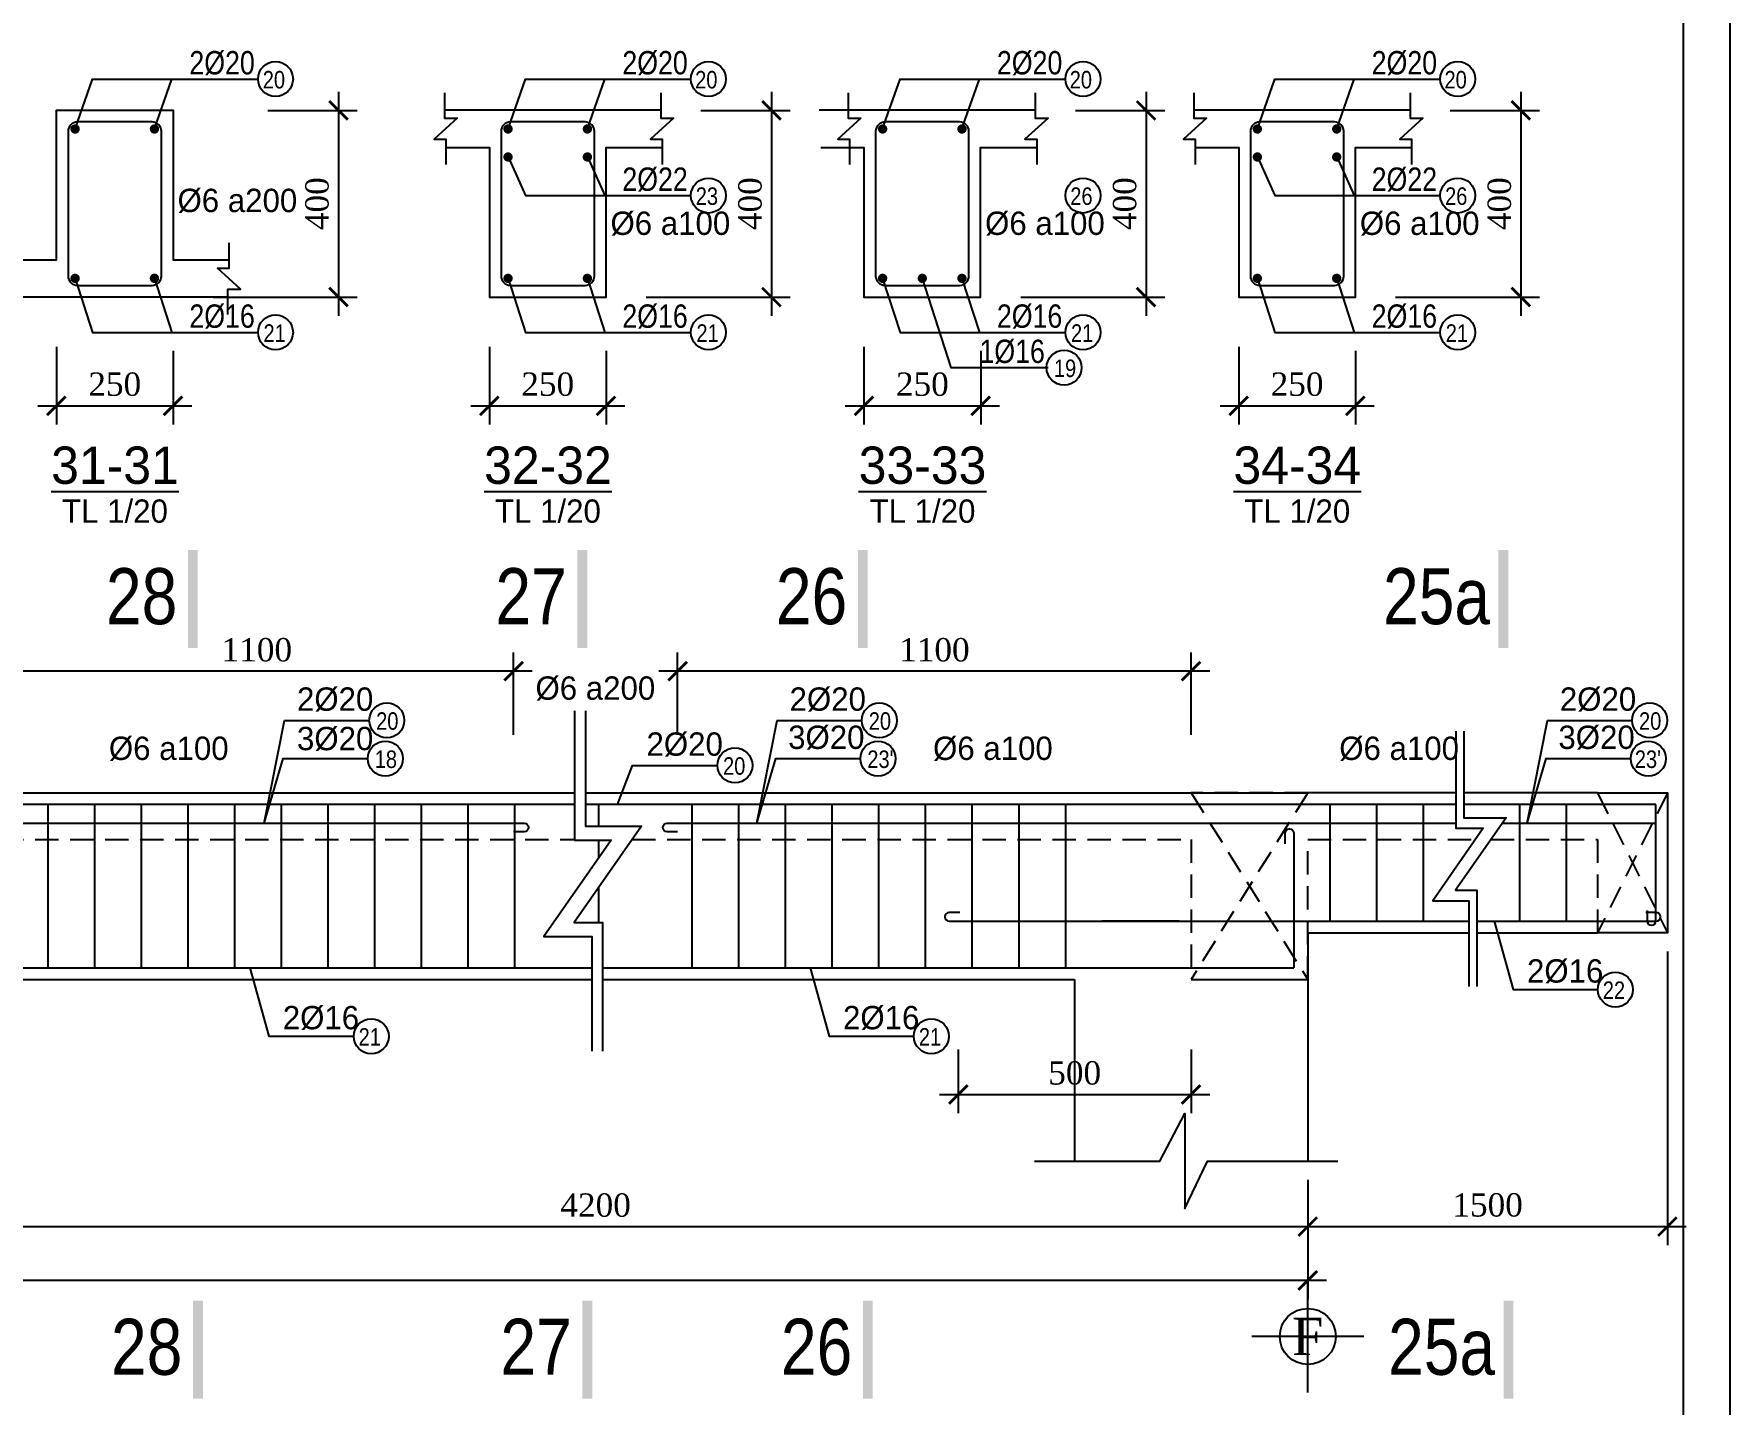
# Model space of a CAD drawing. Extents: x 394 to 4263, y -2056 to 752.
# Drawn here: x 4081.2 to 4262.9, y 411.5 to 558.3 of the extents above; entities that cross this region are included whole.
import ezdxf
from ezdxf.enums import TextEntityAlignment as Align

# ---------------------------------------------------------------- set-up
doc = ezdxf.new("R2010")
doc.units = 0
doc.header["$MEASUREMENT"] = 0
doc.linetypes.add('CENTER2', pattern=[1.125, 0.75, -0.125, 0.125, -0.125])
doc.linetypes.add('HIDDEN', pattern=[0.375, 0.25, -0.125])
doc.layers.get('0').update_dxf_attribs({"linetype": 'CONTINUOUS'})
doc.layers.get('DEFPOINTS').update_dxf_attribs({"linetype": 'CONTINUOUS'})
for name, color, linetype in [('cot', 8, 'CONTINUOUS'), ('DAI', 3, 'CONTINUOUS'), ('DIM', 1, 'CONTINUOUS'), ('DUT', 7, 'CENTER2'), ('MOTAAR', 1, 'CONTINUOUS'), ('TEXT', 7, 'CONTINUOUS'), ('THEP', 6, 'CONTINUOUS'), ('TU1', 9, 'CONTINUOUS'), ('TUONG', 7, 'CONTINUOUS')]:
    doc.layers.add(name, color=color, linetype=linetype)
doc.styles.add('DIM-NEW', font='')
doc.styles.add('style1', font='')
doc.styles.add('T1', font='romans.shx')
doc.styles.add('T2', font='')
doc.styles.get('DIM-NEW').set_extended_font_data('VNI-Helve-Condense')
doc.styles.get('style1').set_extended_font_data('VNI-Goudy')
doc.styles.get('T2').set_extended_font_data('VNI-Times')
doc.dimstyles.new('TL20', dxfattribs={"dimtxt": 2.5, "dimasz": 2, "dimexe": 2, "dimexo": 2, "dimgap": 1, "dimtad": 1, "dimdec": 0, "dimlfac": 20, "dimzin": 0, "dimdsep": 46, "dimtxsty": 'T2', "dimblk": 'ARCHTICK', "dimcen": 2.5, "dimdle": 2, "dimclrd": 1, "dimclre": 1, "dimclrt": 2, "dimadec": 0, "dimazin": 0, "dimtfac": 1, "dimtdec": 0, "dimtix": 1, "dimtofl": 0, "dimtmove": 0, "dimatfit": 0, "dimldrblk": 'ARCHTICK', "dimfxl": 1, "dimtolj": 1, "dimtzin": 0, "dimlwd": -1, "dimlwe": -1, "dimarcsym": 0})

# ---------------------------------------------------------------- blocks, each defined once
blk = doc.blocks.new('_ARCHTICK')
at = {"color": 0, "linetype": 'ByBlock', "const_width": 0.15}
blk.add_lwpolyline([(-0.5, -0.5), (0.5, 0.5)], dxfattribs=at)
blk = doc.blocks.new('*D73')
at = {"layer": 'DEFPOINTS', "color": 0, "transparency": 16777216}
for p in [(4150.2, 490.02), (4150.2, 481.21), (4205.2, 481.21)]:
    blk.add_point(p, dxfattribs=at)
at = {"layer": 'TUONG', "color": 1, "transparency": 16777216}
for p, q in [((4150.2, 483.21), (4150.2, 492.02)), ((4205.2, 483.21), (4205.2, 492.02)), ((4207.2, 490.02), (4148.2, 490.02))]:
    blk.add_line(p, q, dxfattribs=at)
at = {"layer": 'TUONG', "color": 1, "transparency": 16777216, "xscale": 2, "yscale": 2, "zscale": 2, "rotation": 180}
blk.add_blockref('_ARCHTICK', (4150.2, 490.02), dxfattribs=at)
at = {"layer": 'TUONG', "color": 1, "transparency": 16777216, "xscale": 2, "yscale": 2, "zscale": 2}
blk.add_blockref('_ARCHTICK', (4205.2, 490.02), dxfattribs=at)
at = {"layer": 'TUONG', "color": 2, "transparency": 16777216, "insert": (4177.7, 492.3), "char_height": 2.5, "attachment_point": 5, "style": 'T2'}
blk.add_mtext('\\A1;1100', dxfattribs=at)
blk = doc.blocks.new('*D72')
at = {"layer": 'DEFPOINTS', "color": 0, "transparency": 16777216}
for p in [(4077.62, 490.02), (4077.62, 481.21), (4132.62, 481.21)]:
    blk.add_point(p, dxfattribs=at)
at = {"layer": 'TUONG', "color": 1, "transparency": 16777216}
for p, q in [((4077.62, 483.21), (4077.62, 492.02)), ((4132.62, 483.21), (4132.62, 492.02)), ((4134.62, 490.02), (4075.62, 490.02))]:
    blk.add_line(p, q, dxfattribs=at)
at = {"layer": 'TUONG', "color": 1, "transparency": 16777216, "xscale": 2, "yscale": 2, "zscale": 2, "rotation": 180}
blk.add_blockref('_ARCHTICK', (4077.62, 490.02), dxfattribs=at)
at = {"layer": 'TUONG', "color": 1, "transparency": 16777216, "xscale": 2, "yscale": 2, "zscale": 2}
blk.add_blockref('_ARCHTICK', (4132.62, 490.02), dxfattribs=at)
at = {"layer": 'TUONG', "color": 2, "transparency": 16777216, "insert": (4105.12, 492.3), "char_height": 2.5, "attachment_point": 5, "style": 'T2'}
blk.add_mtext('\\A1;1100', dxfattribs=at)
blk = doc.blocks.new('truc2')
at = {"layer": 'MOTAAR'}
for p, q in [((0, -15), (0, 0)), ((7.5, -7.5), (-7.5, -7.5))]:
    blk.add_line(p, q, dxfattribs=at)
blk.add_lwpolyline([(0, -3.5), (0, -1.84)], dxfattribs=at)
blk.add_circle((0, -7.5), 3.75, dxfattribs=at)
at = {"layer": 'TEXT', "style": 'T2'}
blk.add_attdef('1', text='', height=5, dxfattribs=at).set_placement((0, -7.5), align=Align.MIDDLE_CENTER)
blk = doc.blocks.new('*D63')
at = {"layer": 'DEFPOINTS', "color": 0, "transparency": 16777216}
for p in [(4065.12, 437.14), (4217.7, 437.14), (4217.7, 430.53)]:
    blk.add_point(p, dxfattribs=at)
at = {"layer": 'TUONG', "color": 1, "transparency": 16777216}
for p, q in [((4065.12, 435.14), (4065.12, 428.53)), ((4217.7, 435.14), (4217.7, 428.53)), ((4063.12, 430.53), (4219.7, 430.53))]:
    blk.add_line(p, q, dxfattribs=at)
at = {"layer": 'TUONG', "color": 1, "transparency": 16777216, "xscale": 2, "yscale": 2, "zscale": 2, "rotation": 180}
blk.add_blockref('_ARCHTICK', (4065.12, 430.53), dxfattribs=at)
at = {"layer": 'TUONG', "color": 1, "transparency": 16777216, "xscale": 2, "yscale": 2, "zscale": 2}
blk.add_blockref('_ARCHTICK', (4217.7, 430.53), dxfattribs=at)
at = {"layer": 'TUONG', "color": 2, "transparency": 16777216, "insert": (4141.41, 432.81), "char_height": 2.5, "attachment_point": 5, "style": 'T2'}
blk.add_mtext('\\A1;4200', dxfattribs=at)
blk = doc.blocks.new('*D58')
at = {"layer": 'DEFPOINTS', "color": 0, "transparency": 16777216}
for p in [(3466.01, 434.45), (4217.7, 434.45), (3466.01, 424.75)]:
    blk.add_point(p, dxfattribs=at)
at = {"layer": 'TUONG', "color": 1, "transparency": 16777216}
for p, q in [((3466.01, 432.45), (3466.01, 422.75)), ((4217.7, 432.45), (4217.7, 422.75)), ((4219.7, 424.75), (3464.01, 424.75))]:
    blk.add_line(p, q, dxfattribs=at)
at = {"layer": 'TUONG', "color": 1, "transparency": 16777216, "xscale": 2, "yscale": 2, "zscale": 2, "rotation": 180}
blk.add_blockref('_ARCHTICK', (3466.01, 424.75), dxfattribs=at)
at = {"layer": 'TUONG', "color": 1, "transparency": 16777216, "xscale": 2, "yscale": 2, "zscale": 2}
blk.add_blockref('_ARCHTICK', (4217.7, 424.75), dxfattribs=at)
at = {"layer": 'TUONG', "color": 2, "transparency": 16777216, "insert": (3841.85, 427.03), "char_height": 2.5, "attachment_point": 5, "style": 'T2'}
blk.add_mtext('\\A1;20800', dxfattribs=at)
blk = doc.blocks.new('*D75')
at = {"layer": 'DEFPOINTS', "color": 0, "transparency": 16777216}
for p in [(4256.23, 461.99), (4217.7, 437.54), (4256.23, 430.53)]:
    blk.add_point(p, dxfattribs=at)
at = {"layer": 'TUONG', "color": 1, "transparency": 16777216}
for p, q in [((4256.23, 459.99), (4256.23, 428.53)), ((4217.7, 435.54), (4217.7, 428.53)), ((4215.7, 430.53), (4258.23, 430.53))]:
    blk.add_line(p, q, dxfattribs=at)
at = {"layer": 'TUONG', "color": 1, "transparency": 16777216, "xscale": 2, "yscale": 2, "zscale": 2, "rotation": 180}
blk.add_blockref('_ARCHTICK', (4217.7, 430.53), dxfattribs=at)
at = {"layer": 'TUONG', "color": 1, "transparency": 16777216, "xscale": 2, "yscale": 2, "zscale": 2}
blk.add_blockref('_ARCHTICK', (4256.23, 430.53), dxfattribs=at)
at = {"layer": 'TUONG', "color": 2, "transparency": 16777216, "insert": (4236.96, 432.83), "char_height": 2.5, "attachment_point": 5, "style": 'T2'}
blk.add_mtext('\\A1;1500', dxfattribs=at)
blk = doc.blocks.new('*D77')
at = {"layer": 'DEFPOINTS', "color": 0, "transparency": 16777216}
for p in [(4180.26, 451.49), (4205.2, 451.49), (4205.2, 444.67)]:
    blk.add_point(p, dxfattribs=at)
at = {"layer": 'TUONG', "color": 1, "transparency": 16777216}
for p, q in [((4180.26, 449.49), (4180.26, 442.67)), ((4205.2, 449.49), (4205.2, 442.67)), ((4178.26, 444.67), (4207.2, 444.67))]:
    blk.add_line(p, q, dxfattribs=at)
at = {"layer": 'TUONG', "color": 1, "transparency": 16777216, "xscale": 2, "yscale": 2, "zscale": 2, "rotation": 180}
blk.add_blockref('_ARCHTICK', (4180.26, 444.67), dxfattribs=at)
at = {"layer": 'TUONG', "color": 1, "transparency": 16777216, "xscale": 2, "yscale": 2, "zscale": 2}
blk.add_blockref('_ARCHTICK', (4205.2, 444.67), dxfattribs=at)
at = {"layer": 'TUONG', "color": 2, "transparency": 16777216, "insert": (4192.73, 446.97), "char_height": 2.5, "attachment_point": 5, "style": 'T2'}
blk.add_mtext('\\A1;500', dxfattribs=at)
blk = doc.blocks.new('*D89')
at = {"layer": 'cot', "color": 1, "transparency": 16777216}
for p, q in [((4113.86, 552.1), (4113.86, 528.1)), ((4106.3, 550.1), (4115.86, 550.1)), ((4100.45, 530.1), (4115.86, 530.1))]:
    blk.add_line(p, q, dxfattribs=at)
at = {"layer": 'DEFPOINTS', "color": 0, "transparency": 16777216}
for p in [(4104.3, 550.1), (4098.45, 530.1), (4113.86, 530.1)]:
    blk.add_point(p, dxfattribs=at)
at = {"layer": 'cot', "color": 1, "transparency": 16777216, "xscale": 2, "yscale": 2, "zscale": 2}
for p, rotation in [((4113.86, 550.1), 90), ((4113.86, 530.1), 270)]:
    blk.add_blockref('_ARCHTICK', p, dxfattribs=dict(at, rotation=rotation))
at = {"layer": 'cot', "color": 2, "lineweight": -2, "transparency": 16777216, "insert": (4111.58, 540.1), "char_height": 2.5, "attachment_point": 5, "rotation": 90, "style": 'T2'}
blk.add_mtext('\\A1;400', dxfattribs=at)
blk = doc.blocks.new('*D88')
at = {"layer": 'cot', "color": 1, "transparency": 16777216}
for p, q in [((4083.65, 524.78), (4083.65, 516.45)), ((4096.15, 524.33), (4096.15, 516.45)), ((4081.65, 518.45), (4098.15, 518.45))]:
    blk.add_line(p, q, dxfattribs=at)
at = {"layer": 'DEFPOINTS', "color": 0, "transparency": 16777216}
for p in [(4083.65, 526.78), (4096.15, 526.33), (4096.15, 518.45)]:
    blk.add_point(p, dxfattribs=at)
at = {"layer": 'cot', "color": 1, "transparency": 16777216, "xscale": 2, "yscale": 2, "zscale": 2, "rotation": 180}
blk.add_blockref('_ARCHTICK', (4083.65, 518.45), dxfattribs=at)
at = {"layer": 'cot', "color": 1, "transparency": 16777216, "xscale": 2, "yscale": 2, "zscale": 2}
blk.add_blockref('_ARCHTICK', (4096.15, 518.45), dxfattribs=at)
at = {"layer": 'cot', "color": 2, "lineweight": -2, "transparency": 16777216, "insert": (4089.9, 520.75), "char_height": 2.5, "attachment_point": 5, "style": 'T2'}
blk.add_mtext('\\A1;250', dxfattribs=at)
blk = doc.blocks.new('*D111')
at = {"layer": 'cot', "color": 1, "transparency": 16777216}
for p, q in [((4160.24, 552.1), (4160.24, 528.1)), ((4152.68, 550.1), (4162.24, 550.1)), ((4146.82, 530.1), (4162.24, 530.1))]:
    blk.add_line(p, q, dxfattribs=at)
at = {"layer": 'DEFPOINTS', "color": 0, "transparency": 16777216}
for p in [(4150.68, 550.1), (4144.82, 530.1), (4160.24, 530.1)]:
    blk.add_point(p, dxfattribs=at)
at = {"layer": 'cot', "color": 1, "transparency": 16777216, "xscale": 2, "yscale": 2, "zscale": 2}
for p, rotation in [((4160.24, 550.1), 90), ((4160.24, 530.1), 270)]:
    blk.add_blockref('_ARCHTICK', p, dxfattribs=dict(at, rotation=rotation))
at = {"layer": 'cot', "color": 2, "lineweight": -2, "transparency": 16777216, "insert": (4157.96, 540.1), "char_height": 2.5, "attachment_point": 5, "rotation": 90, "style": 'T2'}
blk.add_mtext('\\A1;400', dxfattribs=at)
blk = doc.blocks.new('*D110')
at = {"layer": 'cot', "color": 1, "transparency": 16777216}
for p, q in [((4130.03, 524.78), (4130.03, 516.45)), ((4142.53, 524.33), (4142.53, 516.45)), ((4128.03, 518.45), (4144.53, 518.45))]:
    blk.add_line(p, q, dxfattribs=at)
at = {"layer": 'DEFPOINTS', "color": 0, "transparency": 16777216}
for p in [(4130.03, 526.78), (4142.53, 526.33), (4142.53, 518.45)]:
    blk.add_point(p, dxfattribs=at)
at = {"layer": 'cot', "color": 1, "transparency": 16777216, "xscale": 2, "yscale": 2, "zscale": 2, "rotation": 180}
blk.add_blockref('_ARCHTICK', (4130.03, 518.45), dxfattribs=at)
at = {"layer": 'cot', "color": 1, "transparency": 16777216, "xscale": 2, "yscale": 2, "zscale": 2}
blk.add_blockref('_ARCHTICK', (4142.53, 518.45), dxfattribs=at)
at = {"layer": 'cot', "color": 2, "lineweight": -2, "transparency": 16777216, "insert": (4136.28, 520.75), "char_height": 2.5, "attachment_point": 5, "style": 'T2'}
blk.add_mtext('\\A1;250', dxfattribs=at)
blk = doc.blocks.new('*D113')
at = {"layer": 'cot', "color": 1, "transparency": 16777216}
for p, q in [((4170.16, 524.78), (4170.16, 516.45)), ((4182.66, 524.33), (4182.66, 516.45)), ((4168.16, 518.45), (4184.66, 518.45))]:
    blk.add_line(p, q, dxfattribs=at)
at = {"layer": 'DEFPOINTS', "color": 0, "transparency": 16777216}
for p in [(4170.16, 526.78), (4182.66, 526.33), (4182.66, 518.45)]:
    blk.add_point(p, dxfattribs=at)
at = {"layer": 'cot', "color": 1, "transparency": 16777216, "xscale": 2, "yscale": 2, "zscale": 2, "rotation": 180}
blk.add_blockref('_ARCHTICK', (4170.16, 518.45), dxfattribs=at)
at = {"layer": 'cot', "color": 1, "transparency": 16777216, "xscale": 2, "yscale": 2, "zscale": 2}
blk.add_blockref('_ARCHTICK', (4182.66, 518.45), dxfattribs=at)
at = {"layer": 'cot', "color": 2, "lineweight": -2, "transparency": 16777216, "insert": (4176.41, 520.75), "char_height": 2.5, "attachment_point": 5, "style": 'T2'}
blk.add_mtext('\\A1;250', dxfattribs=at)
blk = doc.blocks.new('*D112')
at = {"layer": 'cot', "color": 1, "transparency": 16777216}
for p, q in [((4200.37, 552.1), (4200.37, 528.1)), ((4192.8, 550.1), (4202.37, 550.1)), ((4186.95, 530.1), (4202.37, 530.1))]:
    blk.add_line(p, q, dxfattribs=at)
at = {"layer": 'DEFPOINTS', "color": 0, "transparency": 16777216}
for p in [(4190.8, 550.1), (4184.95, 530.1), (4200.37, 530.1)]:
    blk.add_point(p, dxfattribs=at)
at = {"layer": 'cot', "color": 1, "transparency": 16777216, "xscale": 2, "yscale": 2, "zscale": 2}
for p, rotation in [((4200.37, 550.1), 90), ((4200.37, 530.1), 270)]:
    blk.add_blockref('_ARCHTICK', p, dxfattribs=dict(at, rotation=rotation))
at = {"layer": 'cot', "color": 2, "lineweight": -2, "transparency": 16777216, "insert": (4198.09, 540.1), "char_height": 2.5, "attachment_point": 5, "rotation": 90, "style": 'T2'}
blk.add_mtext('\\A1;400', dxfattribs=at)
blk = doc.blocks.new('*D175')
at = {"layer": 'cot', "color": 1, "transparency": 16777216}
for p, q in [((4240.51, 552.1), (4240.51, 528.1)), ((4232.95, 550.1), (4242.51, 550.1)), ((4227.09, 530.1), (4242.51, 530.1))]:
    blk.add_line(p, q, dxfattribs=at)
at = {"layer": 'DEFPOINTS', "color": 0, "transparency": 16777216}
for p in [(4230.95, 550.1), (4225.09, 530.1), (4240.51, 530.1)]:
    blk.add_point(p, dxfattribs=at)
at = {"layer": 'cot', "color": 1, "transparency": 16777216, "xscale": 2, "yscale": 2, "zscale": 2}
for p, rotation in [((4240.51, 550.1), 90), ((4240.51, 530.1), 270)]:
    blk.add_blockref('_ARCHTICK', p, dxfattribs=dict(at, rotation=rotation))
at = {"layer": 'cot', "color": 2, "lineweight": -2, "transparency": 16777216, "insert": (4238.23, 540.1), "char_height": 2.5, "attachment_point": 5, "rotation": 90, "style": 'T2'}
blk.add_mtext('\\A1;400', dxfattribs=at)
blk = doc.blocks.new('*D174')
at = {"layer": 'cot', "color": 1, "transparency": 16777216}
for p, q in [((4210.3, 524.78), (4210.3, 516.45)), ((4222.8, 524.33), (4222.8, 516.45)), ((4208.3, 518.45), (4224.8, 518.45))]:
    blk.add_line(p, q, dxfattribs=at)
at = {"layer": 'DEFPOINTS', "color": 0, "transparency": 16777216}
for p in [(4210.3, 526.78), (4222.8, 526.33), (4222.8, 518.45)]:
    blk.add_point(p, dxfattribs=at)
at = {"layer": 'cot', "color": 1, "transparency": 16777216, "xscale": 2, "yscale": 2, "zscale": 2, "rotation": 180}
blk.add_blockref('_ARCHTICK', (4210.3, 518.45), dxfattribs=at)
at = {"layer": 'cot', "color": 1, "transparency": 16777216, "xscale": 2, "yscale": 2, "zscale": 2}
blk.add_blockref('_ARCHTICK', (4222.8, 518.45), dxfattribs=at)
at = {"layer": 'cot', "color": 2, "lineweight": -2, "transparency": 16777216, "insert": (4216.55, 520.75), "char_height": 2.5, "attachment_point": 5, "style": 'T2'}
blk.add_mtext('\\A1;250', dxfattribs=at)

msp = doc.modelspace()

# ---------------------------------------------------------------- linework, layer by layer
at = {"layer": 'cot', "lineweight": -2, "ltscale": 10}
for points in [[(4085.654, 548.103), (4087.532, 553.451), (4105.247, 553.451)], [(4094.154, 548.103), (4096.032, 553.451)], [(4132.033, 548.103), (4133.911, 553.451), (4151.626, 553.451)], [(4140.533, 548.103), (4142.411, 553.451)], [(4172.156, 548.103), (4174.034, 553.451), (4191.748, 553.451)], [(4180.656, 548.103), (4182.534, 553.451)], [(4212.3, 548.103), (4214.178, 553.451), (4231.893, 553.451)], [(4220.8, 548.103), (4222.678, 553.451)], [(4132.033, 545.103), (4133.911, 540.977), (4151.626, 540.977)], [(4140.533, 545.103), (4142.411, 540.977)], [(4212.3, 545.103), (4214.178, 540.977), (4231.893, 540.977)], [(4220.8, 545.103), (4222.678, 540.977)], [(4085.654, 532.103), (4087.532, 526.308), (4105.247, 526.308)], [(4094.154, 532.103), (4096.032, 526.308)], [(4132.033, 532.103), (4133.911, 526.308), (4151.626, 526.308)], [(4140.533, 532.103), (4142.411, 526.308)], [(4172.156, 532.103), (4174.034, 526.308), (4191.748, 526.308)], [(4176.406, 532.103), (4179.478, 522.535), (4189.88, 522.535)], [(4180.656, 532.103), (4182.534, 526.308)], [(4212.3, 532.103), (4214.178, 526.308), (4231.893, 526.308)], [(4220.8, 532.103), (4222.678, 526.308)]]:
    msp.add_lwpolyline(points, dxfattribs=at)
at = {"layer": 'DAI'}
for p, q in [((4082.774, 458.242), (4082.774, 475.742)), ((4087.774, 458.242), (4087.774, 475.742)), ((4092.774, 458.242), (4092.774, 475.742)), ((4097.774, 458.242), (4097.774, 475.742)), ((4102.774, 458.242), (4102.774, 475.742)), ((4107.774, 458.242), (4107.774, 475.742)), ((4112.774, 458.242), (4112.774, 475.742)), ((4117.774, 458.242), (4117.774, 475.742)), ((4122.774, 458.242), (4122.774, 475.742)), ((4127.774, 458.242), (4127.774, 475.742)), ((4132.774, 458.242), (4132.774, 475.742)), ((4141.764, 473.42), (4141.764, 475.742)), ((4151.764, 458.242), (4151.764, 475.742)), ((4156.764, 458.242), (4156.764, 475.742)), ((4161.764, 458.242), (4161.764, 475.742)), ((4166.764, 458.242), (4166.764, 475.742)), ((4171.764, 458.242), (4171.764, 475.742)), ((4176.764, 458.242), (4176.764, 475.742)), ((4181.764, 458.242), (4181.764, 475.742)), ((4186.764, 458.242), (4186.764, 475.742)), ((4191.764, 458.242), (4191.764, 475.742)), ((4220.06, 475.742), (4220.06, 463.242)), ((4225.06, 475.742), (4225.06, 463.242)), ((4230.06, 475.742), (4230.06, 463.242)), ((4240.36, 475.742), (4240.36, 463.242)), ((4245.36, 475.742), (4245.36, 463.242)), ((4141.764, 470.033), (4141.764, 471.92)), ((4141.764, 463.084), (4141.764, 466.865))]:
    msp.add_line(p, q, dxfattribs=at)
for points in [[(4094.904, 547.853, 0.4142136), (4093.904, 548.853), (4085.904, 548.853, 0.4142136), (4084.904, 547.853), (4084.904, 532.353, 0.4142136), (4085.904, 531.353), (4093.904, 531.353, 0.4142136), (4094.904, 532.353)], [(4141.283, 547.853, 0.4142136), (4140.283, 548.853), (4132.283, 548.853, 0.4142136), (4131.283, 547.853), (4131.283, 532.353, 0.4142136), (4132.283, 531.353), (4140.283, 531.353, 0.4142136), (4141.283, 532.353)], [(4181.406, 547.853, 0.4142136), (4180.406, 548.853), (4172.406, 548.853, 0.4142136), (4171.406, 547.853), (4171.406, 532.353, 0.4142136), (4172.406, 531.353), (4180.406, 531.353, 0.4142136), (4181.406, 532.353)], [(4221.55, 547.853, 0.4142136), (4220.55, 548.853), (4212.55, 548.853, 0.4142136), (4211.55, 547.853), (4211.55, 532.353, 0.4142136), (4212.55, 531.353), (4220.55, 531.353, 0.4142136), (4221.55, 532.353)]]:
    msp.add_lwpolyline(points, format="xyb", close=True, dxfattribs=at)
at = {"layer": 'DUT', "linetype": 'HIDDEN', "ltscale": 10}
for p, q in [((4205.199, 476.992), (4217.699, 456.992)), ((4217.699, 476.992), (4205.199, 456.992)), ((4256.227, 476.992), (4248.727, 461.992)), ((4248.727, 476.992), (4256.227, 461.992)), ((4217.699, 471.992), (4235.661, 471.992)), ((4237.317, 471.992), (4248.727, 471.992)), ((4248.727, 471.992), (4248.727, 461.992))]:
    msp.add_line(p, q, dxfattribs=at)
for points in [[(4217.699, 476.992), (4205.199, 476.992)], [(4005.918, 471.992), (4065.123, 471.992), (4065.123, 456.992), (4077.623, 456.992), (4077.623, 471.992), (4139.164, 471.992)], [(4145.339, 471.992), (4205.199, 471.992), (4205.199, 456.992), (4217.699, 456.992), (4217.699, 471.992)]]:
    msp.add_lwpolyline(points, dxfattribs=at)
at = {"layer": 'TEXT', "ltscale": 10}
msp.add_lwpolyline([(3421.933, 157.88), (4262.933, 157.88), (4262.933, 751.88), (3421.933, 751.88)], close=True, dxfattribs=at)
for points in [[(4097.75, 492.514), (4098.8, 492.514), (4097.75, 503.014), (4098.8, 503.014)], [(4139.466, 492.514), (4140.516, 492.514), (4139.466, 503.014), (4140.516, 503.014)], [(4169.511, 492.514), (4170.561, 492.514), (4169.511, 503.014), (4170.561, 503.014)], [(4238.125, 492.514), (4239.175, 492.514), (4238.125, 503.014), (4239.175, 503.014)], [(4098.289, 412.103), (4099.339, 412.103), (4098.289, 422.603), (4099.339, 422.603)], [(4140.006, 412.103), (4141.056, 412.103), (4140.006, 422.603), (4141.056, 422.603)], [(4170.051, 412.103), (4171.101, 412.103), (4170.051, 422.603), (4171.101, 422.603)], [(4238.664, 412.103), (4239.714, 412.103), (4238.664, 422.603), (4239.714, 422.603)]]:
    msp.add_trace(points, dxfattribs=at)
at = {"layer": 'THEP', "ltscale": 10}
msp.add_lwpolyline([(3426.933, 162.88), (4257.933, 162.88), (4257.933, 746.88), (3426.933, 746.88)], close=True, dxfattribs=at)
at = {"layer": 'THEP', "const_width": 0.5}
for points in [[(4085.404, 548.103, 1), (4085.904, 548.103, 1)], [(4094.404, 548.103, -1), (4093.904, 548.103, -1)], [(4131.783, 548.103, 1), (4132.283, 548.103, 1)], [(4140.783, 548.103, -1), (4140.283, 548.103, -1)], [(4171.906, 548.103, 1), (4172.406, 548.103, 1)], [(4180.906, 548.103, -1), (4180.406, 548.103, -1)], [(4212.05, 548.103, 1), (4212.55, 548.103, 1)], [(4221.05, 548.103, -1), (4220.55, 548.103, -1)], [(4131.783, 545.103, 1), (4132.283, 545.103, 1)], [(4140.783, 545.103, -1), (4140.283, 545.103, -1)], [(4212.05, 545.103, 1), (4212.55, 545.103, 1)], [(4221.05, 545.103, -1), (4220.55, 545.103, -1)], [(4085.404, 532.103, -1), (4085.904, 532.103, -1)], [(4094.404, 532.103, 1), (4093.904, 532.103, 1)], [(4131.783, 532.103, -1), (4132.283, 532.103, -1)], [(4140.783, 532.103, 1), (4140.283, 532.103, 1)], [(4171.906, 532.103, -1), (4172.406, 532.103, -1)], [(4176.656, 532.103, 1), (4176.156, 532.103, 1)], [(4180.906, 532.103, 1), (4180.406, 532.103, 1)], [(4212.05, 532.103, -1), (4212.55, 532.103, -1)], [(4221.05, 532.103, 1), (4220.55, 532.103, 1)]]:
    msp.add_lwpolyline(points, format="xyb", close=True, dxfattribs=at)
at = {"layer": 'THEP', "ltscale": 10}
for points in [[(4139.164, 475.742), (4000.89, 475.742)], [(4233.558, 475.742), (4140.311, 475.742)], [(4254.977, 475.742), (4234.418, 475.742)], [(4238.537, 473.742), (4254.977, 473.742)], [(4235.799, 463.242), (4253.899, 463.242), (4253.899, 463.242)], [(4002.731, 458.242), (4141.005, 458.242)], [(4142.152, 458.242), (4216.202, 458.242)]]:
    msp.add_lwpolyline(points, dxfattribs=at)
for points in [[(4254.039, 464.391), (4254.039, 463.264, 1), (4254.977, 463.264), (4254.977, 475.742)], [(4010.123, 472.805), (4008.996, 472.805, -1), (4008.996, 473.742), (4010.123, 473.742), (4076.373, 473.742), (4132.623, 473.742), (4133.75, 473.742, -1), (4133.75, 472.805), (4132.623, 472.805)], [(4150.199, 472.805), (4149.072, 472.805, -1), (4149.072, 473.742), (4150.199, 473.742), (4233.558, 473.742)], [(4215.264, 471.527), (4215.264, 472.655, -1), (4216.202, 472.655), (4216.202, 458.242)], [(4180.425, 464.18), (4179.298, 464.18, 1), (4179.298, 463.242), (4180.704, 463.242), (4201.477, 463.242), (4203.915, 463.242), (4198.566, 463.242), (4198.903, 463.242), (4195.654, 463.242), (4234.939, 463.242)], [(4253.899, 463.242), (4255.026, 463.242, 1), (4255.026, 464.18), (4253.899, 464.18)]]:
    msp.add_lwpolyline(points, format="xyb", dxfattribs=at)
at = {"layer": 'TU1'}
for points in [[(4125.225, 551.977), (4125.225, 549.259), (4126.585, 549.259), (4124.118, 547.004), (4125.381, 547.004), (4125.381, 544.291)], [(4148.387, 551.977), (4148.387, 549.259), (4149.748, 549.259), (4147.281, 547.004), (4148.543, 547.004), (4148.543, 544.291)], [(4168.45, 551.977), (4168.45, 549.259), (4169.811, 549.259), (4167.344, 547.004), (4168.606, 547.004), (4168.606, 544.291)], [(4188.51, 551.977), (4188.51, 549.259), (4189.87, 549.259), (4187.404, 547.004), (4188.666, 547.004), (4188.666, 544.291)], [(4205.492, 551.977), (4205.492, 549.259), (4206.852, 549.259), (4204.386, 547.004), (4205.648, 547.004), (4205.648, 544.291)], [(4228.654, 551.977), (4228.654, 549.259), (4230.015, 549.259), (4227.548, 547.004), (4228.81, 547.004), (4228.81, 544.291)], [(4102.008, 528.228), (4102.008, 530.946), (4103.369, 530.946), (4100.902, 533.201), (4102.164, 533.201), (4102.164, 535.915)]]:
    msp.add_lwpolyline(points, dxfattribs=at)
at = {"layer": 'TU1', "lineweight": -2, "ltscale": 10}
for points in [[(4105.923, 473.742), (4108.095, 484.749), (4117.17, 484.749)], [(4158.691, 473.742), (4160.863, 484.749), (4169.938, 484.749)], [(4241.201, 473.742), (4243.373, 484.749), (4252.448, 484.749)], [(4105.923, 473.742), (4107.94, 480.659), (4117.015, 480.659)], [(4143.761, 475.742), (4145.377, 479.932), (4154.452, 479.932)], [(4158.691, 473.742), (4160.708, 480.659), (4169.783, 480.659)], [(4241.201, 473.742), (4243.218, 480.659), (4252.293, 480.659)], [(4237.659, 463.242), (4239.696, 455.916), (4248.772, 455.916)], [(4104.384, 458.242), (4106.421, 450.916), (4115.496, 450.916)], [(4164.395, 458.242), (4166.432, 450.916), (4175.507, 450.916)]]:
    msp.add_lwpolyline(points, dxfattribs=at)
at = {"layer": 'TU1', "ltscale": 10}
for centre in [(4107.122, 553.451), (4153.501, 553.451), (4193.623, 553.451), (4233.768, 553.451), (4153.501, 540.977), (4193.623, 540.977), (4233.768, 540.977), (4107.122, 526.308), (4153.501, 526.308), (4193.623, 526.308), (4233.768, 526.308), (4191.599, 522.535), (4119.045, 484.749), (4171.813, 484.749), (4254.323, 484.749), (4118.89, 480.659), (4156.327, 479.932), (4171.658, 480.659), (4254.168, 480.659), (4250.647, 455.916), (4117.371, 450.916), (4177.382, 450.916)]:
    msp.add_circle(centre, 1.875, dxfattribs=at)
at = {"layer": 'TUONG'}
for p, q in [((4000.89, 476.992), (4139.164, 476.992)), ((4140.311, 476.992), (4217.699, 476.992)), ((4233.558, 476.992), (4217.699, 476.992)), ((4248.727, 476.992), (4234.418, 476.992)), ((4217.699, 461.992), (4217.699, 437.544)), ((4217.699, 461.992), (4234.939, 461.992)), ((4235.799, 461.992), (4248.727, 461.992)), ((4065.123, 456.992), (4141.005, 456.992)), ((4142.152, 456.992), (4192.699, 456.992)), ((4192.699, 456.992), (4192.699, 437.544)), ((4205.199, 456.992), (4217.699, 456.992))]:
    msp.add_line(p, q, dxfattribs=at)
for points in [[(4079.041, 534.103), (4083.654, 534.103), (4083.654, 550.103), (4096.154, 550.103), (4096.154, 534.103), (4102.203, 534.103)], [(4148.387, 550.103), (4125.225, 550.103)], [(4188.51, 550.103), (4165.347, 550.103)], [(4228.654, 550.103), (4205.492, 550.103)], [(4125.42, 546.103), (4130.033, 546.103), (4130.033, 530.103), (4142.533, 530.103), (4142.533, 546.103), (4148.582, 546.103)], [(4165.542, 546.103), (4170.156, 546.103), (4170.156, 530.103), (4182.656, 530.103), (4182.656, 546.103), (4188.705, 546.103)], [(4205.687, 546.103), (4210.3, 546.103), (4210.3, 530.103), (4222.8, 530.103), (4222.8, 546.103), (4228.849, 546.103)], [(4102.008, 530.103), (4078.846, 530.103)], [(4139.164, 485.774), (4139.164, 471.92), (4143.08, 471.92), (4135.872, 461.584), (4141.005, 461.584), (4141.005, 449.331)], [(4140.311, 485.774), (4140.311, 473.42), (4146.334, 473.42), (4139.127, 463.084), (4142.152, 463.084), (4142.152, 449.331)], [(4233.558, 483.578), (4233.558, 473.188), (4236.494, 473.188), (4231.089, 465.436), (4234.939, 465.436), (4234.939, 456.246)], [(4234.418, 483.578), (4234.418, 474.313), (4238.935, 474.313), (4233.53, 466.561), (4235.799, 466.561), (4235.799, 456.246)], [(4248.727, 476.992), (4256.227, 476.992), (4256.227, 461.992), (4248.727, 461.992), (4248.727, 461.992)], [(4188.437, 437.544), (4201.856, 437.544), (4204.511, 442.627), (4204.511, 432.461), (4206.945, 437.544), (4220.908, 437.544)]]:
    msp.add_lwpolyline(points, dxfattribs=at)

# ---------------------------------------------------------------- block references
at = {"layer": 'DIM', "ltscale": 10, "xscale": 0.8000000000000002, "yscale": 0.8000000000000002, "zscale": 0.8000000000000002}
msp.add_blockref('truc2', (4217.699, 424.752), dxfattribs=at).add_auto_attribs({'1': 'F'})

# ---------------------------------------------------------------- texts
at = {"layer": 'TEXT', "style": 'DIM-NEW'}
for s, p in [('2%%25420', (4097.895, 553.951)), ('2%%25420', (4144.274, 553.951)), ('2%%25420', (4184.397, 553.951)), ('2%%25420', (4224.541, 553.951)), ('2%%25422', (4144.274, 541.477)), ('2%%25422', (4224.541, 541.477)), ('2%%25416', (4097.895, 526.808)), ('2%%25416', (4144.274, 526.808)), ('2%%25416', (4184.397, 526.808)), ('2%%25416', (4224.541, 526.808)), ('1%%25416', (4182.528, 523.035))]:
    e = msp.add_text(s, height=2.5, dxfattribs=at)
    e.set_placement(p)
    e.dxf.unprotected_set("ltscale", 0)
at = {"layer": 'TEXT', "ltscale": 10}
for s, height, style, p in [('20', 1.875, 'DIM-NEW', (4105.756, 552.444)), ('20', 1.875, 'DIM-NEW', (4152.073, 552.444)), ('20', 1.875, 'DIM-NEW', (4192.195, 552.444)), ('20', 1.875, 'DIM-NEW', (4232.34, 552.444)), ('%%2546 a200', 2.5, 'style1', (4096.626, 539.202)), ('23', 1.875, 'DIM-NEW', (4152.135, 539.971)), ('26', 1.875, 'DIM-NEW', (4192.257, 539.971)), ('26', 1.875, 'DIM-NEW', (4232.402, 539.971)), ('%%2546 a100', 2.5, 'style1', (4143.005, 536.755)), ('%%2546 a100', 2.5, 'style1', (4183.127, 536.755)), ('%%2546 a100', 2.5, 'style1', (4223.272, 536.755)), ('21', 1.875, 'DIM-NEW', (4105.83, 525.302)), ('21', 1.875, 'DIM-NEW', (4152.209, 525.302)), ('21', 1.875, 'DIM-NEW', (4192.332, 525.302)), ('21', 1.875, 'DIM-NEW', (4232.476, 525.302)), ('19', 1.875, 'DIM-NEW', (4190.502, 521.528)), ('28', 6, 'DIM-NEW', (4088.96, 495.055)), ('27', 6, 'DIM-NEW', (4130.677, 495.055)), ('26', 6, 'DIM-NEW', (4160.722, 495.055)), ('25a', 6, 'DIM-NEW', (4225.759, 495.055)), ('%%2546 a200', 2.5, 'style1', (4134.971, 486.962)), ('2%%25420', 2.5, 'style1', (4109.42, 485.78)), ('2%%25420', 2.5, 'style1', (4162.189, 485.78)), ('2%%25420', 2.5, 'style1', (4244.699, 485.78)), ('20', 1.875, 'DIM-NEW', (4117.901, 483.743)), ('20', 1.875, 'DIM-NEW', (4170.669, 483.743)), ('20', 1.875, 'DIM-NEW', (4253.179, 483.743)), ('3%%25420', 2.5, 'style1', (4109.42, 481.554)), ('2%%25420', 2.5, 'style1', (4146.863, 480.963)), ('3%%25420', 2.5, 'style1', (4162.034, 481.69)), ('3%%25420', 2.5, 'style1', (4244.544, 481.69)), ('%%2546 a100', 2.5, 'style1', (4089.274, 480.51)), ('18', 1.875, 'DIM-NEW', (4117.745, 479.652)), ("23'", 1.875, 'DIM-NEW', (4170.514, 479.652)), ('%%2546 a100', 2.5, 'style1', (4177.556, 480.51)), ('%%2546 a100', 2.5, 'style1', (4221.069, 480.51)), ("23'", 1.875, 'DIM-NEW', (4252.728, 479.652)), ('20', 1.875, 'DIM-NEW', (4155.062, 478.925)), ('2%%25416', 2.5, 'style1', (4241.177, 456.659)), ('22', 1.875, 'DIM-NEW', (4249.299, 454.909)), ('2%%25416', 2.5, 'style1', (4107.902, 451.659)), ('2%%25416', 2.5, 'style1', (4167.913, 451.659)), ('21', 1.875, 'DIM-NEW', (4116.024, 449.909)), ('21', 1.875, 'DIM-NEW', (4176.035, 449.909)), ('28', 6, 'DIM-NEW', (4089.5, 414.644)), ('27', 6, 'DIM-NEW', (4131.216, 414.644)), ('26', 6, 'DIM-NEW', (4161.261, 414.644)), ('25a', 6, 'DIM-NEW', (4226.299, 414.644))]:
    msp.add_text(s, height=height, dxfattribs=dict(at, style=style)).set_placement(p)
at = {"layer": 'TEXT', "char_height": 4, "width": 20.53333, "attachment_point": 5, "line_spacing_factor": 0.85, "style": 'T1'}
for s, insert in [('{\\fVNI-Aptima|b0|i0|c0|p2;\\L31-31\\P\\H0.625x;\\lTL 1/20}', (4089.926, 509.984)), ('{\\fVNI-Aptima|b0|i0|c0|p2;\\L32-32\\P\\H0.625x;\\lTL 1/20}', (4136.305, 509.984)), ('{\\fVNI-Aptima|b0|i0|c0|p2;\\L33-33\\P\\H0.625x;\\lTL 1/20}', (4176.428, 509.984)), ('{\\fVNI-Aptima|b0|i0|c0|p2;\\L34-34\\P\\H0.625x;\\lTL 1/20}', (4216.573, 509.984))]:
    msp.add_mtext(s, dxfattribs=dict(at, insert=insert))

# ---------------------------------------------------------------- dimensions: what is measured, and where the dimension line sits
at = {"layer": 'cot', "lineweight": -2, "ltscale": 10}
for base, p1, p2, picture, middle in [((4113.864, 530.103), (4104.3, 550.103), (4098.446, 530.103), '*D89', (4111.584, 540.103)), ((4160.243, 530.103), (4150.679, 550.103), (4144.825, 530.103), '*D111', (4157.963, 540.103)), ((4200.365, 530.103), (4190.801, 550.103), (4184.947, 530.103), '*D112', (4198.085, 540.103)), ((4240.51, 530.103), (4230.946, 550.103), (4225.092, 530.103), '*D175', (4238.23, 540.103))]:
    dim = msp.add_linear_dim(base=base, p1=p1, p2=p2, angle=90, dimstyle='TL20', dxfattribs=at)
    dim.commit()
    dim.dimension.update_dxf_attribs({"geometry": picture, "text_midpoint": middle})
for base, p1, p2, picture, middle in [((4096.154, 518.448), (4083.654, 526.778), (4096.154, 526.332), '*D88', (4089.904, 520.748)), ((4142.533, 518.448), (4130.033, 526.778), (4142.533, 526.332), '*D110', (4136.283, 520.748)), ((4182.656, 518.448), (4170.156, 526.778), (4182.656, 526.332), '*D113', (4176.406, 520.748)), ((4222.8, 518.448), (4210.3, 526.778), (4222.8, 526.332), '*D174', (4216.55, 520.748))]:
    dim = msp.add_linear_dim(base=base, p1=p1, p2=p2, dimstyle='TL20', dxfattribs=at)
    dim.commit()
    dim.dimension.update_dxf_attribs({"geometry": picture, "text_midpoint": middle})
at = {"layer": 'TUONG'}
for base, p1, p2, picture, middle in [((4077.623, 490.021), (4132.623, 481.212), (4077.623, 481.212), '*D72', (4105.123, 492.301)), ((4150.199, 490.021), (4205.199, 481.212), (4150.199, 481.212), '*D73', (4177.699, 492.301))]:
    dim = msp.add_linear_dim(base=base, p1=p1, p2=p2, angle=180, dimstyle='TL20', dxfattribs=at)
    dim.commit()
    dim.dimension.update_dxf_attribs({"geometry": picture, "text_midpoint": middle})
for base, p1, p2, text, picture, middle in [((4256.227, 430.529), (4217.699, 437.544), (4256.227, 461.992), '1500', '*D75', (4236.963, 432.829)), ((4205.199, 444.67), (4180.261, 451.495), (4205.199, 451.495), '500', '*D77', (4192.73, 446.97)), ((3466.009, 424.752), (4217.699, 434.45), (3466.009, 434.45), '20800', '*D58', (3841.854, 427.032))]:
    dim = msp.add_linear_dim(base=base, p1=p1, p2=p2, text=text, dimstyle='TL20', dxfattribs=at)
    dim.commit()
    dim.dimension.update_dxf_attribs({"geometry": picture, "text_midpoint": middle})
dim = msp.add_linear_dim(base=(4217.699, 430.529), p1=(4065.123, 437.137), p2=(4217.699, 437.137), text='4200', dimstyle='TL20', override={"dimtmove": 1}, dxfattribs=at)
dim.commit()
dim.dimension.update_dxf_attribs({"geometry": '*D63', "text_midpoint": (4141.411, 432.809)})

doc.saveas('drawing.dxf')
